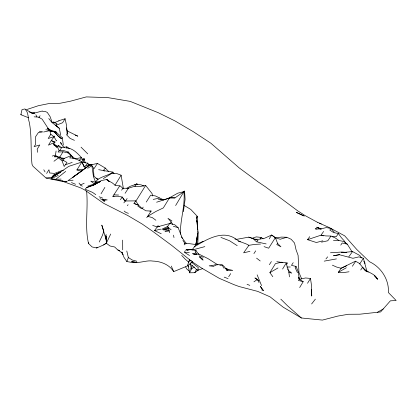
<?xml version="1.0" encoding="UTF-8"?>
<svg xmlns="http://www.w3.org/2000/svg" width="417" height="417" viewBox="0 0 417 417"><rect width="100%" height="100%" fill="white"/><g stroke="black" fill="none" stroke-linecap="round" stroke-linejoin="round"><path stroke-width="0.63" d="M197.257 225.18L197.33 216.345L190.762 209.423L184.074 205.383M311.343 296.07L311.567 285.859L310.493 278.447L305.541 277.972L299.307 279.317L298.416 280.443L303.206 281.673L299.672 287.522M180.368 234.172C180.092 219.879 185.33 205.998 183.928 191.632L184.569 190.955L185.091 199.352L183.386 211.742M196.834 244.555L197.126 236.528M53.684 143.818L53.918 144.657L56.806 147.555L56.978 145.992L53.684 143.818L55.242 141.978L51.249 140.586L48.44 145.142L54.773 142.343L51.249 140.586L54.58 136.046M197.783 244.148L198.132 235.944L197.851 231.414M189.652 259.572L187.275 266.004L173.686 271.639C169.323 264.571 160.978 261.35 152.971 261.084C145.762 259.838 138.793 264.206 131.522 261.647L134.488 261.787M55.336 131.954L55.367 131.433L45.875 129.739M196 244.268L196.417 241.062M196.584 239.78L196.756 238.498M197.304 236.371L196.063 244.388L198.101 232.686L196.454 216.965L197.33 216.345L196.949 217.497M195.891 244.675L196.417 241.506M196.631 240.239L196.84 238.972M197.053 237.706L197.262 236.439M56.092 150.964L55.461 155.14L57.259 156.761M28.648 117.802L20.85 114.706L22.023 109.582L24.947 108.952C28.851 112.434 27.704 117.99 29.31 122.468C31.979 136.307 30.472 150.407 32.026 164.35L33.011 166.268L46 177.991L63.718 181.718L80.554 187.822L84.651 189.949L103.645 203.324L127.889 215.589L142.134 224.002L152.632 231.279L171.757 245.446L192.143 261.756L201.161 267.792L219.279 278.332L234.015 284.67L239.186 286.552L257.711 291.389L270.065 296.831L283.206 307.199L301.392 317.983L322.419 320.089L337.968 316.05L348.346 314.272L359.84 314.199L380.596 311.952L390.364 300.839L396.15 300.516L388.389 292.541C389.228 279.698 381.091 267.146 369.54 261.751L356.827 249.528L344.687 235.824L329.102 227.479L319.443 223.204M103.781 231.518L101.837 225.196L103.781 231.518L102.42 235.37L99.241 242.006M88.717 242.642L88.513 243.476L92.063 246.937L96.692 247.99L103.619 244.93L106.283 243.273M119.721 250.815L118.063 250.273L114.685 246.989L110.02 245.994L106.33 243.267L110.698 234.031M136.984 262.152L131.631 262.392L126.872 261.579L128.337 257.534L126.784 250.982M189.933 264.076L193.858 266.864L197.335 270.456L198.356 267.678L191.716 262.392M188.646 266.875L188.281 265.744L189.553 272.801L194.828 272.702L196.485 269.424M192.367 265.546L190.48 269.246L194.291 267.104M189.553 272.801L191.898 268.178M183.928 191.632L174.931 197.913L169.922 197.538L177.861 193.149L183.928 191.632L175.63 205.529M101.039 193.801L104.875 187.41M282.596 269.038L286.338 262.814L281.459 262.21L275.449 263.627L269.888 272.635L272.822 276.716M59.506 157.584L63.009 151.793L67.669 152.789L71.338 155.557L73.137 158.564M114.07 196.61L112.856 196.35L119.888 185.654L122.906 188.312L128.446 188.208L134.764 186.237L139.815 186.535L145.642 185.445L152.064 193.577L152.622 195.969M82.655 160.889L84.218 158.752L81.737 159.456M114.92 185.346L121.112 175.213L116.812 173.571L111.636 173.498L103.307 178.591M174.931 197.913L169.338 198.117L163.334 207.911L155.859 211.476L147.639 216.381L146.737 217.721M352.391 266.234L355.711 261.235M307.532 283.268L310.493 278.447M82.576 170.626L81.424 171.137L76.9 169.928L81.821 162.062L84.427 166.706M135.754 201.354L145.642 185.445M43.769 131.991L49.748 130.63L50.801 134.274L48.184 138.491L53.97 136.661L56.389 140.868L56.259 140.633M62.706 160.899L64.286 158.371L71.338 155.557L69.722 157.98C76.473 157.397 81.247 162.995 87.716 163.125L89.702 165.408M142.207 208.662L143.187 207.098M74.424 140.347L70.056 138.361L66.569 134.79L67.127 134.264L66.543 125.501L65.099 118.751L62.602 122.744L55.607 125.444L59.25 128.264L60.694 135.014M269.22 238.847L271.623 235.026L275.366 237.654L277.618 243.445L280.943 246.828L276.763 244.492L277.618 243.445M46.626 173.441L48.94 169.771L49.602 172.951L54.559 173.425L61.554 170.715L63.348 170.449M125.079 193.29L128.446 188.208M146.273 202.042L150.652 195.151L155.432 195.943L163.652 199.899L170.162 197.59M59.694 150.673L61.57 147.727L66.835 146.836L69.67 148.77M359.725 263.935L363.384 258.264L358.954 256.862L352.938 258.29L339.292 254.698L333.475 255.767L339.568 254.672M38.87 117.62L40.084 115.718M275.366 237.654L268.673 248.219L264.07 246.64M334.173 232.128L331.035 228.427L329.847 230.085L333.647 232.592L338.343 233.494L336.326 236.658L332.224 236.741M127.425 205.717L128.082 204.69M125.449 201.093L127.107 198.528M228.688 276.737L230.7 273.615M269.377 264.68L271.378 261.574M84.02 159.888L84.672 158.887M87.716 163.125L85.579 166.008L97.448 163.433L105.293 168.072L108.613 171.465M97.448 163.433L93.961 168.729M133.977 203.48L138.538 205.128L135.697 200.879L133.977 203.48L138.335 205.023L141.79 208.177L145.804 210.799L151.142 211.059L147.639 216.381L152.21 217.538L155.906 220.254M161.812 229.267L167.624 226.467L169.745 223.507L174.593 224.643L178.127 227.651L182.448 238.592M286.745 264.216L287.667 262.799M134.967 186.425L136.474 184.126L136.88 183.871L137.829 184.512M360.731 269.981L362.54 267.219L359.444 263.429L355.487 261.167L341.085 268.267L338.281 272.337L343.353 272.598L349.029 271.775M253.911 253.593L255.699 250.862M120.424 199.722L122.191 197.038L125.204 200.984L135.697 200.879M170.126 223.486L171.163 221.912L167.942 218.336L171.955 220.968M293.214 262.684L291.457 265.358L296.07 266.437L298.264 271.848L299.401 279.625L299.818 279.354L298.64 277.096M352.115 251.826L347.288 244.169L343.603 241.433L338.896 240.515L335.159 237.872L330.952 236.058L327.793 240.765L321.549 242.136M79.809 160.013L81.456 157.548C77.228 153.133 72.61 147.79 65.933 147.972L66.835 146.836M161.207 233.76L154.577 230.585L158.199 225.493M56.384 156.896L54.278 156.787L56.884 156.5L62.081 160.905L64.187 166.477L66.975 162.427L62.779 160.123L59.396 156.839L57.53 156.901M323.597 231.492L321.012 235.178L307.538 239.671L316.383 242.512L322.81 240.817M87.768 186.133L94.419 183.939C97.687 176.422 106.997 176.6 112.939 172.112L114.055 173.618M340.746 245.123L342.206 242.986L347.288 244.169M260.119 238.946L261.172 237.419L263.117 238.842M55.956 132.976L56.655 131.97M348.862 256.716L352.542 251.555L359.866 255.512L361.466 257.977M55.607 125.444L56.973 123.474L52.13 122.337L50.103 116.63L47.262 112.376L45.234 111.49L42.67 111.563M51.885 177.272L53.24 175.307L60.168 172.247M121.582 190.209L122.906 188.312M123.88 202.876L125.204 200.984M61.513 138.804L62.3 137.699L55.367 131.433L54.752 132.231L57.942 135.859L61.513 138.804L57.874 135.671L54.611 131.871L49.831 130.792L54.611 131.871L54.752 132.231M191.94 250.091L196.073 244.581L203.131 241.292M260.557 244.065L254.907 244.372L248.897 245.311L243.637 252.832L249.95 251.342M307.538 239.671L309.748 236.658M84.171 162.489L81.456 157.548L75.232 158.872L71.672 155.911L68.362 152.023L63.9 150.667L59.151 150.631L58.093 152.054L63.009 151.793M184.7 251.524L185.388 250.601M311.619 303.962L315.367 299.151M105.293 168.072L103.374 170.558L98.652 169.672M296.07 266.437L295.147 267.62L297.488 272.765M325.964 258.931L327.663 256.836M111.636 173.498L112.939 172.112L103.374 170.558L104.443 171.1M67.669 152.789L68.362 152.023M67.127 134.264L67.809 133.513L66.465 127.899M184.158 244.868L185.226 243.903L182.912 240.411M97.25 247.463L96.692 247.99L96.608 247.662M109.301 181.447L107.164 179.43L106.736 179.821L112.194 182.839L115.316 185.31L119.491 185.893M187.275 266.004L192.8 261.506M58.244 175.395L50.853 178.841L55.795 179.31L65.677 171.397M194.828 272.702L198.888 269.58M81.117 171.272L89.775 165.049L91.876 165.664L93.392 167.853L93.94 176.214L97.599 179.472M53.97 161.243L58.641 157.73M20.85 114.706L21.204 114.451M72.35 177.652L89.775 165.049M81.054 171.319L72.339 177.642L81.424 171.137M253.937 281.829L257.404 279.442L258.827 280.724L254.907 277.925L257.404 279.442L259.02 282.544M72.36 177.663L67.929 180.686L73.09 180.196M103.619 244.93L106.325 243.153M87.659 168.301L91.876 165.664L93.471 176.672L95.613 182.177L98.073 182.088M126.857 188.322L130 186.378L136.474 184.126L141.264 184.893L143.87 186.065M60.298 172.164L51.911 177.277L60.324 172.148L68.758 166.362L81.821 162.062L84.401 167.227L86.726 167.415M51.943 177.282L60.22 172.216M93.486 185.226L93.215 185.341L101.321 180.551L107.164 179.43M269.888 272.635L277.988 267.949M338.281 272.337L346.324 267.761M377.458 312.25L383.322 308.919M194.259 246.88C206.186 239.65 223.116 229.235 236.298 239.374C239.999 242.433 244.904 242.788 248.897 245.311M93.215 185.341L100.695 181.296L93.231 184.945L86.517 187.614L85.183 189.25L92.548 192.404L95.785 194.666M190.585 263.122L192.784 261.991M79.001 160.05L79.36 159.873L79.991 160.931M79.006 183.037L80.439 185.002L84.171 183.225M134.535 184.95L136.88 183.871M346.751 265.676L341.085 268.267L336.561 267.031L332.38 265.17M83.843 166.727L85.621 165.997M82.191 159.57L83.88 158.882L85.334 162.818M53.24 175.307L59.735 172.68M53.934 122.864L58.979 120.836M86.726 187.624L92.626 185.549M364.781 263.315L365.11 263.2L363.77 261.334M197.335 270.456L202.615 268.647M65.422 164.731L72.188 162.427M252.165 238.253L256.252 236.887L261.172 237.419M156.61 202.219L169.338 198.117M25.786 109.869L38.479 105.678L48.382 103.677L60.058 103.27L70.629 101.149L86.288 96.911L108.086 97.63L130.208 101.388L158.22 112.689L174.874 120.867L193.326 131.699L210.887 143.239L239.066 167.78L258.18 181.948L265.509 186.842L297.743 210.866L304.968 215.521L317.645 222.397M58.755 120.763L65.099 118.751M301.71 278.983L298.953 272.504L298.103 255.36L296.039 249.715L294.548 243.043L291.17 239.28L286.813 237.268L280.224 239.243L275.496 237.904L271.623 235.026L264.597 238.258L258.806 239.285L254.589 239.202M188.906 261.188L191.398 260.463M52.24 156.062L55.461 155.14M163.626 230.059L168.661 228.641L169.573 232.754M152.695 225.451L157.245 226.916L169.745 223.507M192.524 249.929L204.841 246.624M164.877 231.07L168.968 230.106M154.577 230.585L160.753 229.147M42.492 110.969L35.403 112.825L32.192 113.148L29.763 112.079L32.192 113.148L34.757 113.08L31.781 112.976L27.209 110.323M153.227 199.415L159.45 198.08M324.202 261.131L336.41 258.91M157.245 226.916L159.654 226.452M219.811 265.478L222.423 265.04L224.049 266.38L227.197 270.544L232.764 270.398L225.243 268.684M61.268 158.867L64.286 158.371L60.105 157.683M196.245 253.072L192.326 253.666L197.158 254.662L195.12 251.858L196 250.591L198.998 254.876M256.554 241.891L253.145 238.654L248.777 237.143L236.866 239.301L234.964 239.03M165.356 231.451L169.198 230.935M352.542 251.555L341.205 252.697L344.327 252.551M46.12 178.033L51.984 177.288M149.891 211.216L151.142 211.059M276.117 237.732L281.699 237.08L286.813 237.268M76.9 169.928L82.691 169.338M41.617 132.173L38.505 132.387L35.534 136.786L35.539 144.511L34.1 146.617L39.782 144.986L37.186 149.156L37.535 152.309M99.83 181.89L95.613 182.177L90.77 181.129L94.419 183.939M330.462 252.77L341.841 252.03L346.829 252.436L345.578 252.493M55.795 179.31L61.111 179.091M112.856 196.35L117.432 196.219L122.191 197.038L124.469 200.593M100.028 198.69L104.625 200.541L102.691 199.972L106.111 199.889M102.691 199.972L107.232 199.899M287.214 267.021L290.279 266.995M333.464 240.427L338.896 240.515M158.392 199.498L163.558 199.592M330.952 236.058L325.813 235.918L321.012 235.178L323.357 235.86M193.629 254.563L197.158 254.662M113.95 194.859L118.621 195.031M160.149 199.634L163.652 199.899M87.997 164.449L92.079 164.778M189.308 252.613L184.173 252.16L189.516 255.496M276.794 261.694L282.815 262.59M64.797 181.385L67.095 181.645L62.242 181.056M214.072 266.406L209.172 265.837L219.957 264.357L222.423 265.04L223.559 268.105M34.152 116.828L38.52 117.099L42.138 119.179L47.757 127.795L50.358 130.5M185.899 243.168L196.073 244.581M317.087 229.1L315.179 228.829L320.287 229.027L326.308 227.588L331.035 228.427M57.88 180.123L62.644 180.869M266.129 243.909L256.815 241.902L257.982 240.286L248.777 237.143M39.313 131.246L42.946 131.965M214.692 264.915L215.928 265.16M188.083 250.018L186.279 249.627L191.45 249.705L185.961 249.887L191.346 249.585L196 250.591L196.011 250.888M188.203 249.986L186.477 249.58L187.619 249.992M88.748 243.528L88.513 243.476C84.547 226.16 88.373 208.417 86.574 190.913M136.724 261.204L132.184 259.989L128.337 257.534M173.399 226.306L178.127 227.651M49.748 130.63L54.356 132.027M288.861 272.259L291.791 273.145L288.173 270.289M199.269 255.929L203.308 257.279M362.54 267.219L365.886 271.045L362.628 267.537C366.684 272.692 374.383 272.76 377.541 279.14L374.341 275.533L377.75 279.244M128.394 213.327L126.064 212.534L124.13 211.028M238.201 241.115L240.38 241.881M228.104 278.645L224.205 277.138M99.11 196.777L102.827 198.179M247.062 284.321L249.825 285.369M95.993 178.148L98.146 178.966M220.937 237.435L229.522 240.745L237.205 245.665M224.747 268.053L228.115 269.377M75.154 135.103L77.817 136.171L67.085 130.849M317.066 227.343L320.923 228.969L316.706 227.182L321.309 229.095M71.469 182.563L75.56 184.293M261.641 289.825L263.372 290.55L260.255 286.323L263.372 290.55M52.73 131.261L47.131 128.441L48.596 129.499M303.409 215.667L296.258 212.347L304.28 216.115M317.702 222.308L321.278 223.971M53.459 121.853L54.997 122.598M103.171 200.791L104.797 201.583M366.157 271.024L368.294 272.108M367.565 271.655L364.885 270.101M198.117 253.708L208.031 258.639L217.945 264.904M303.206 281.673L299.307 279.317L299.401 279.625L298.655 277.842M80.439 185.002L82.311 186.18M64.797 147.503L62.894 146.299L60.574 142.39L61.2 144.115M56.947 146.669L53.918 144.657L54.012 145.121M48.372 128.806L51.161 130.818M137.735 205.946L141.452 208.625M184.293 243.231L185.226 243.903M50.801 134.274L53.97 136.661M256.58 258.149L260.218 260.974M118.047 249.83L121.686 252.655L123.124 254.756M108.707 181.093L107.774 180.332L108.665 181.16M226.306 269.809L227.197 270.544M171.132 229.803L168.223 227.411L167.624 226.467M201.375 257.935L202.266 258.67M59.25 128.264L51.833 122.395L48.773 118.532M189.401 271.212L186.727 268.991L185.586 266.89M188.833 262.262L185.127 259.087L181.692 255.428M301.392 317.983L287.495 305.76L280.823 299.145M81.049 147.165L87.752 153.847M367.586 271.754L366.793 270.836L363.384 258.264M298.692 277.863L299.818 279.354M181.442 236.919L186.232 243.518M338.343 233.494L341.278 237.575L344.494 241.162L346.001 243.648M126.872 261.579L123.995 257.388L121.811 251.957L122.421 253.046M171.163 221.912L172.669 224.409M43.785 169.782L45.041 171.903M106.257 238.587L105.365 237.07L103.536 231.013L103.562 231.435M35.846 114.738L36.915 116.869M56.978 145.992L59.151 150.631M171.314 266.082L173.686 271.639M173.993 237.554L173.503 235.178M257.153 274.855L261.558 285.65M105.365 236.606L106.507 241.349M123.437 188.88L121.112 175.213M286.338 262.814L287.678 269.752M106.585 241.302L105.532 235.829L106.596 241.563M62.3 137.699L63.348 145.158M288.418 268.897L289.455 276.852M190.658 264.378L190.981 267.391M197.012 221.067L197.773 230.121M106.236 236.361L106.533 239.598M311.291 289.633L311.801 295.716M196.454 216.965L196.506 218.18M196.605 220.619L196.652 221.839M106.059 234.417L106.33 243.267M122.671 240.135L122.718 249.861M197.684 233.906L197.491 235.136L197.684 233.906M58.396 145.345L57.52 146.435L61.57 147.727L58.396 145.345M168.223 227.411L162.776 229.564L168.661 228.641L168.223 227.411M201.906 259.004L199.514 256.867L203.095 260.104L201.906 259.004"/></g></svg>
